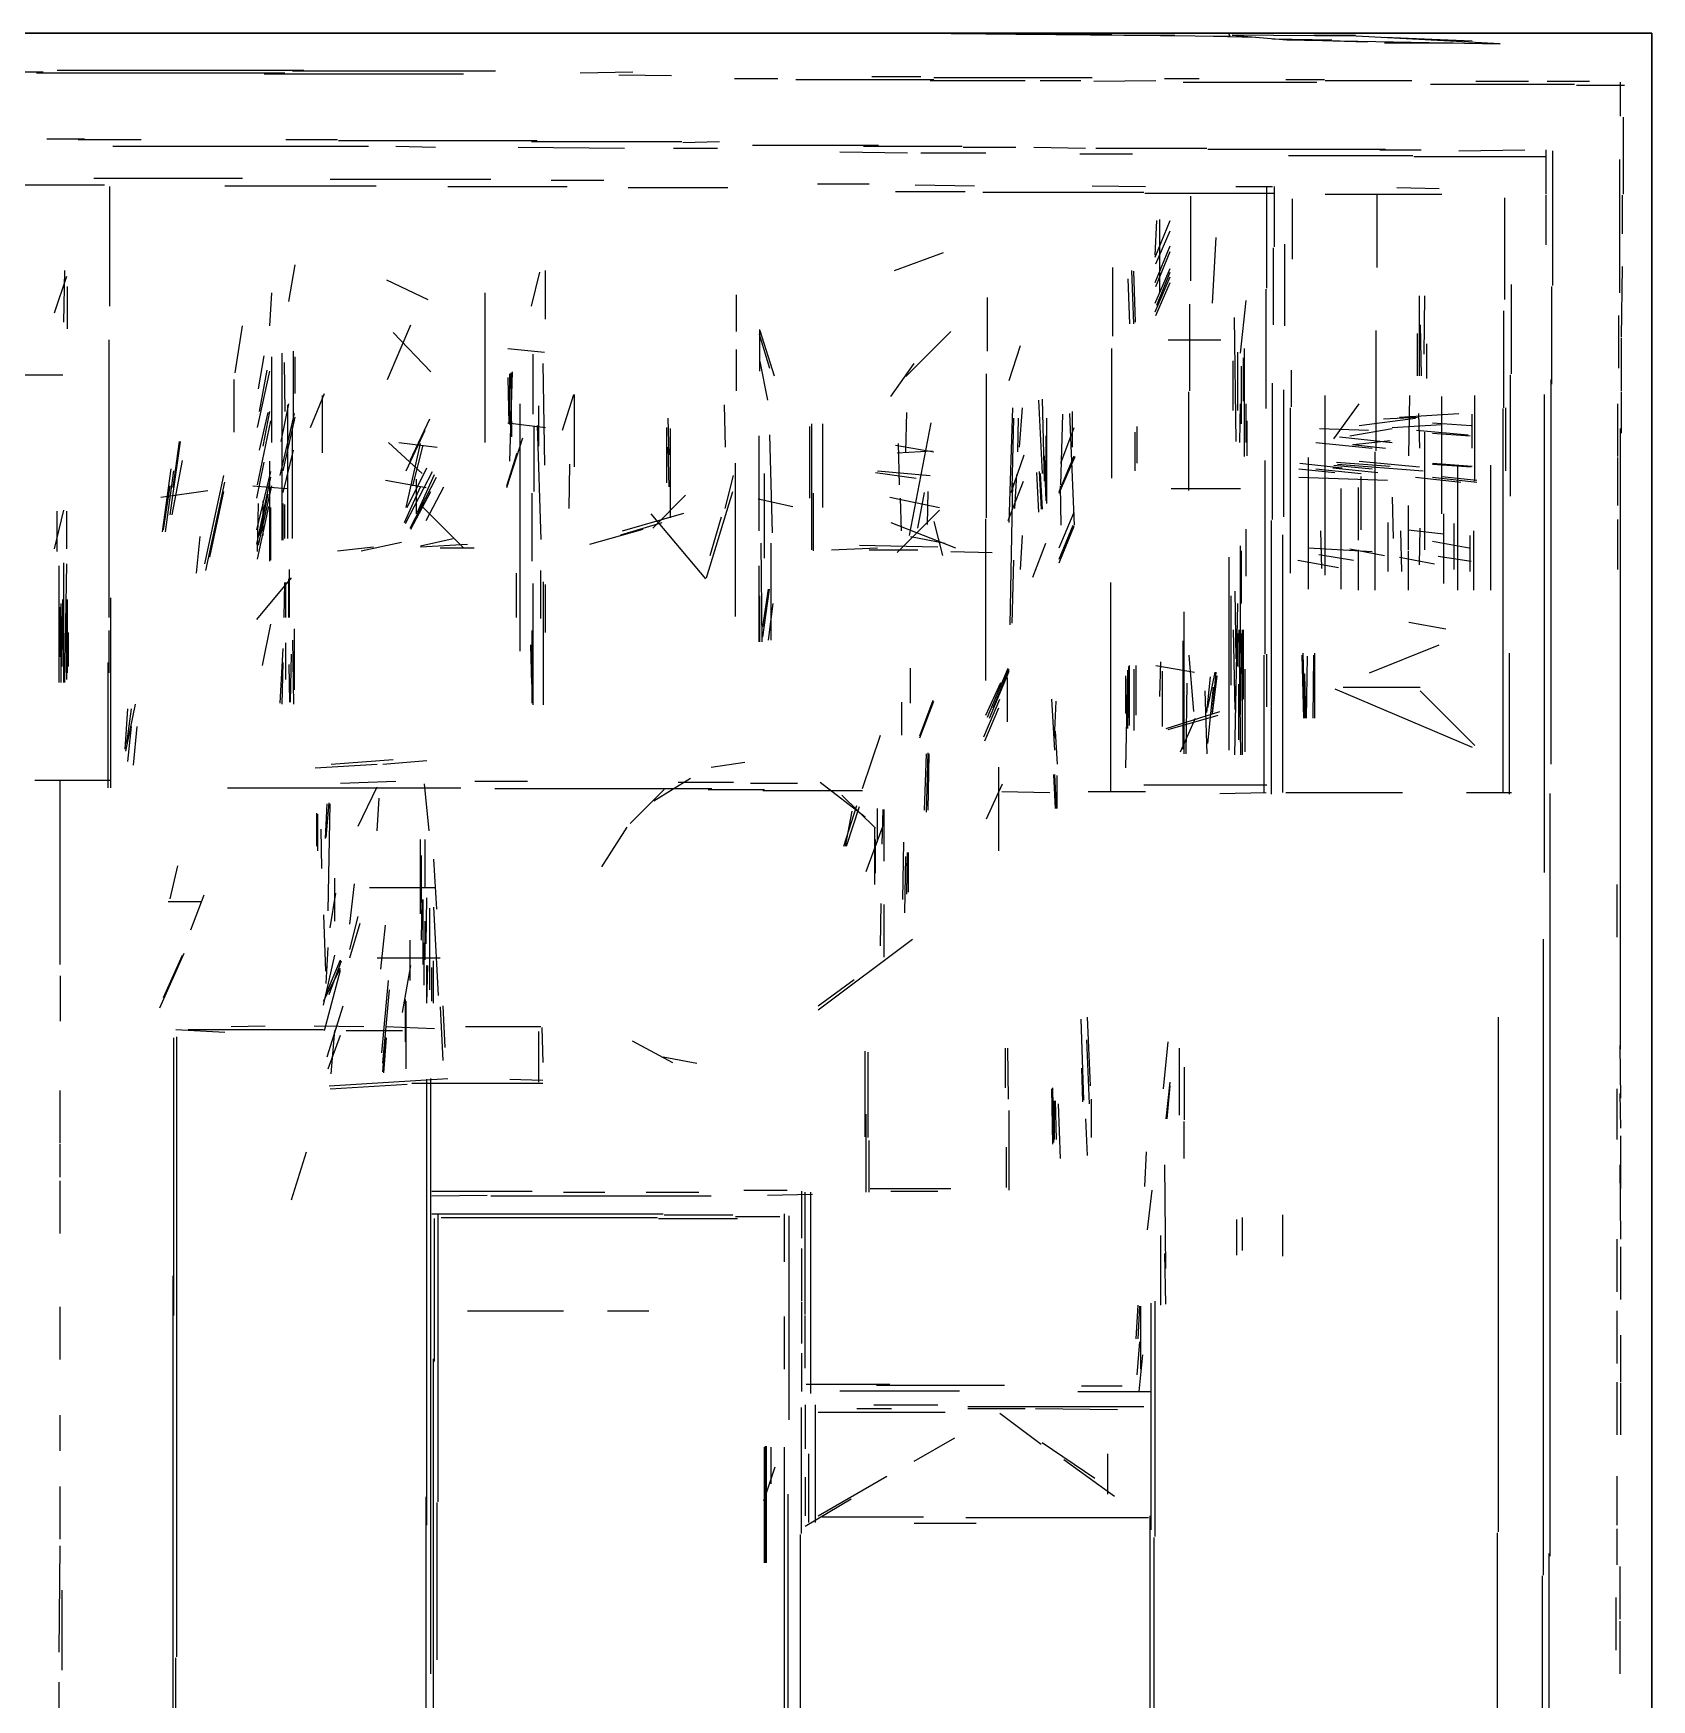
# Model space of a CAD drawing. Header units: millimetres. Extents: x 0 to 615, y 0 to 915.
# Drawn here: x 396.2 to 614.7, y 690.4 to 915.4 of the extents above; entities that cross this region are included whole.
import ezdxf

# ---------------------------------------------------------------- set-up
doc = ezdxf.new("R2010")
doc.units = ezdxf.units.MM
for name, color, linetype in [('PDF_UNDERLAY', 8, 'Continuous'), ('SHEET_BORDER', 2, 'Continuous'), ('TRACE_FINE_DETAIL', 8, 'Continuous'), ('TRACE_WALLS_AND_LINES', 7, 'Continuous')]:
    doc.layers.add(name, color=color, linetype=linetype)
picture_1 = doc.add_image_def('image1.png', size_in_pixel=(4840, 7208))

msp = doc.modelspace()

# ---------------------------------------------------------------- linework, layer by layer
at = {"layer": 'SHEET_BORDER'}
msp.add_lwpolyline([(0, 0), (614.68, 0), (614.68, 915.416), (0, 915.416)], close=True, dxfattribs=at)
at = {"layer": 'TRACE_FINE_DETAIL'}
for points in [[(515.366, 915.416), (557.784, 915.035), (557.53, 915.416)], [(558.038, 915.162), (565.404, 914.527), (594.233, 914.019), (574.802, 915.035)]]:
    msp.add_lwpolyline(points, close=True, dxfattribs=at)
at = {"layer": 'TRACE_WALLS_AND_LINES'}
for p, q in [((515.366, 915.416), (528.447, 915.416)), ((528.828, 915.289), (541.782, 915.289)), ((543.433, 915.162), (550.291, 915.162)), ((555.498, 915.035), (561.213, 914.908)), ((557.53, 915.416), (563.753, 915.416)), ((563.499, 914.654), (571.5, 914.527)), ((569.087, 915.162), (574.675, 915.162)), ((571.627, 914.4), (576.326, 914.273)), ((578.612, 914.908), (590.423, 914.4)), ((578.612, 914.146), (587.883, 914.146)), ((378.968, 910.209), (397.51, 910.209)), ((396.621, 910.082), (430.149, 910.082)), ((399.415, 910.463), (432.689, 910.463)), ((427.355, 909.955), (454.279, 909.955)), ((431.165, 910.336), (458.597, 910.336)), ((470.027, 910.082), (477.139, 910.209)), ((475.234, 909.828), (482.346, 909.701)), ((490.855, 909.32), (496.697, 909.32)), ((499.11, 909.193), (517.779, 909.193)), ((509.397, 909.574), (516.001, 909.574)), ((517.271, 909.066), (530.098, 909.066)), ((517.779, 909.447), (539.115, 909.447)), ((532.13, 909.066), (537.591, 909.066)), ((539.369, 908.939), (547.751, 909.066)), ((548.894, 909.32), (553.593, 909.32)), ((565.277, 909.193), (570.484, 909.193)), ((570.611, 909.066), (582.295, 909.066)), ((590.931, 908.939), (598.043, 908.939)), ((600.583, 908.939), (606.298, 908.939)), ((551.434, 908.812), (569.468, 908.812)), ((584.835, 908.558), (604.266, 908.558)), ((604.52, 908.431), (610.997, 908.431)), ((610.489, 904.24), (610.489, 908.812)), ((610.87, 893.699), (610.87, 904.113)), ((398.018, 901.192), (403.098, 901.192)), ((402.209, 901.065), (410.718, 901.065)), ((406.908, 900.176), (441.452, 900.176)), ((430.276, 901.065), (437.261, 901.065)), ((437.388, 900.938), (464.185, 900.938)), ((445.135, 900.176), (450.469, 900.049)), ((461.645, 900.049), (475.996, 899.922)), ((463.423, 900.811), (483.743, 900.811)), ((483.87, 900.684), (488.823, 900.811)), ((493.268, 900.303), (510.286, 900.303)), ((508.254, 900.176), (521.589, 900.176)), ((521.716, 900.049), (528.828, 900.049)), ((531.241, 900.049), (538.226, 899.922)), ((482.6, 899.922), (488.569, 899.922)), ((505.079, 899.414), (514.223, 899.287)), ((516.001, 899.287), (524.764, 899.287)), ((537.464, 899.16), (544.576, 899.16)), ((539.623, 899.922), (554.609, 899.922)), ((554.736, 899.795), (578.739, 899.795)), ((565.658, 898.906), (582.422, 898.906)), ((577.977, 899.668), (583.565, 899.668)), ((582.549, 898.779), (600.329, 898.779)), ((588.645, 899.541), (597.535, 899.668)), ((600.456, 893.699), (600.456, 899.668)), ((601.345, 881.38), (601.345, 899.541)), ((610.362, 880.364), (610.362, 898.398)), ((404.368, 895.858), (424.434, 895.858)), ((436.245, 895.731), (457.962, 895.731)), ((466.09, 895.604), (473.202, 895.604)), ((394.843, 894.969), (405.765, 894.969)), ((406.527, 878.586), (406.527, 894.715)), ((422.021, 894.842), (442.468, 894.842)), ((452.12, 894.715), (468.249, 894.715)), ((476.504, 894.588), (489.966, 894.588)), ((502.031, 895.096), (509.016, 895.096)), ((512.572, 894.08), (521.97, 894.08)), ((515.239, 894.969), (523.24, 894.842)), ((524.383, 893.953), (546.1, 893.953)), ((539.115, 894.842), (546.354, 894.715)), ((546.227, 893.826), (563.753, 893.826)), ((552.45, 882.015), (552.45, 893.445)), ((558.546, 894.715), (563.499, 894.715)), ((562.737, 880.999), (562.737, 894.715)), ((563.753, 886.587), (563.753, 894.715)), ((570.611, 893.699), (586.359, 893.699)), ((577.596, 883.793), (577.596, 893.699)), ((580.263, 894.588), (585.978, 894.461)), ((594.868, 879.475), (594.868, 893.191)), ((600.456, 886.841), (600.456, 893.572)), ((610.743, 888.365), (610.743, 893.572)), ((566.166, 884.936), (566.166, 893.064)), ((547.624, 885.19), (549.656, 890.143)), ((547.624, 885.444), (547.878, 890.143)), ((547.751, 884.301), (549.656, 888.746)), ((548.259, 880.364), (548.259, 890.27)), ((547.624, 881.761), (549.656, 886.714)), ((555.371, 878.967), (555.879, 887.857)), ((563.626, 876.046), (563.626, 886.46)), ((565.15, 875.919), (565.15, 886.968)), ((430.657, 879.221), (431.546, 884.174)), ((512.445, 883.412), (519.049, 885.825)), ((547.751, 881.253), (549.656, 885.952)), ((399.034, 877.697), (400.685, 882.65)), ((400.304, 876.427), (400.431, 883.412)), ((443.865, 882.142), (449.453, 879.475)), ((463.423, 878.586), (464.566, 883.158)), ((465.328, 876.808), (465.328, 883.412)), ((541.909, 874.522), (541.909, 883.793)), ((543.941, 882.269), (544.195, 876.173)), ((544.449, 883.412), (544.703, 876.173)), ((544.703, 883.285), (544.957, 876.427)), ((547.624, 878.967), (549.656, 883.666)), ((547.624, 877.824), (549.656, 882.523)), ((547.878, 878.713), (549.656, 883.158)), ((610.616, 874.395), (610.743, 883.92)), ((400.812, 875.538), (400.812, 881.253)), ((428.117, 875.919), (428.371, 880.364)), ((457.2, 860.171), (457.2, 880.364)), ((491.109, 875.157), (491.109, 880.11)), ((525.018, 872.49), (525.018, 879.729)), ((547.751, 877.316), (549.656, 881.761)), ((562.61, 864.743), (562.61, 880.872)), ((583.311, 869.188), (583.311, 879.983)), ((583.946, 872.109), (584.073, 879.983)), ((595.757, 869.442), (595.757, 881.507)), ((601.218, 868.045), (601.218, 881.253)), ((552.323, 867.156), (552.323, 878.84)), ((559.181, 872.236), (559.943, 879.348)), ((594.741, 864.87), (594.741, 877.951)), ((423.418, 869.569), (424.434, 875.919)), ((443.992, 868.68), (447.167, 876.046)), ((494.284, 869.823), (494.284, 875.411)), ((494.284, 875.284), (496.189, 869.188)), ((558.292, 877.062), (558.546, 860.298)), ((577.469, 859.028), (577.469, 875.284)), ((583.438, 876.046), (583.565, 869.188)), ((610.235, 870.204), (610.235, 877.316)), ((406.4, 836.549), (406.4, 874.014)), ((444.754, 875.03), (449.834, 869.696)), ((494.157, 874.776), (495.554, 870.204)), ((513.969, 869.061), (520.065, 875.157)), ((527.939, 868.553), (529.463, 873.252)), ((549.402, 874.014), (556.514, 874.014)), ((583.057, 869.188), (583.057, 874.903)), ((584.327, 868.807), (584.327, 873.506)), ((610.616, 867.156), (610.616, 874.268)), ((426.593, 867.41), (427.355, 871.855)), ((428.371, 860.171), (428.371, 871.728)), ((429.768, 846.963), (429.768, 872.236)), ((430.022, 870.966), (430.149, 864.362)), ((431.292, 862.584), (431.292, 872.49)), ((431.546, 866.775), (431.546, 871.728)), ((460.248, 872.871), (465.201, 872.363)), ((463.677, 863.981), (463.677, 872.109)), ((464.947, 870.839), (465.201, 857.123)), ((491.109, 867.156), (491.109, 872.744)), ((494.284, 871.093), (495.3, 865.886)), ((511.937, 866.394), (515.112, 870.839)), ((541.782, 855.345), (541.782, 872.871)), ((558.165, 864.489), (558.165, 871.22)), ((558.8, 864.489), (558.8, 872.363)), ((559.562, 865.759), (559.562, 871.601)), ((559.689, 858.266), (559.689, 872.871)), ((392.557, 869.315), (400.177, 869.315)), ((423.291, 861.568), (423.291, 868.68)), ((426.466, 862.203), (428.117, 869.823)), ((426.72, 864.362), (427.736, 869.95)), ((460.248, 868.934), (460.375, 862.711)), ((460.502, 857.631), (460.883, 869.696)), ((460.502, 862.584), (460.502, 869.442)), ((460.629, 869.569), (460.756, 860.933)), ((524.891, 850.011), (524.891, 869.442)), ((559.308, 862.711), (559.308, 870.458)), ((566.039, 864.997), (566.039, 869.95)), ((595.63, 852.932), (595.63, 869.315)), ((601.091, 816.737), (601.091, 868.68)), ((433.578, 862.203), (435.483, 866.775)), ((435.229, 858.774), (435.229, 866.521)), ((467.614, 861.822), (469.138, 866.648)), ((469.265, 856.869), (469.265, 866.648)), ((552.196, 853.694), (552.196, 867.029)), ((563.499, 849.757), (563.499, 868.172)), ((565.023, 850.138), (565.023, 867.283)), ((570.611, 842.264), (570.611, 866.521)), ((581.914, 858.393), (582.041, 866.521)), ((586.359, 850.519), (586.359, 866.394)), ((590.804, 854.964), (590.804, 866.521)), ((600.202, 802.132), (600.202, 866.648)), ((610.616, 861.441), (610.616, 867.029)), ((426.72, 859.155), (427.863, 864.235)), ((427.228, 859.663), (428.117, 864.362)), ((429.514, 855.726), (431.419, 864.108)), ((429.641, 860.298), (430.657, 865.378)), ((430.53, 847.217), (430.53, 865.251)), ((461.899, 831.977), (461.899, 865.378)), ((464.439, 859.663), (464.439, 865.124)), ((489.458, 865.251), (489.585, 859.536)), ((513.969, 858.901), (514.096, 864.235)), ((527.939, 849.376), (528.447, 864.87)), ((529.336, 859.536), (529.717, 864.87)), ((531.876, 865.886), (532.384, 855.98)), ((532.384, 866.013), (532.638, 854.964)), ((534.924, 854.456), (535.178, 863.981)), ((536.067, 864.108), (536.702, 848.995)), ((536.448, 864.362), (536.448, 859.536)), ((559.054, 860.171), (559.181, 865.378)), ((559.943, 860.171), (559.943, 865.378)), ((565.912, 842.518), (565.912, 864.87)), ((571.754, 860.679), (575.183, 865.378)), ((580.644, 863.6), (588.645, 864.108)), ((583.184, 864.108), (583.311, 859.409)), ((590.423, 859.409), (590.423, 863.981)), ((594.614, 812.927), (594.614, 864.743)), ((594.995, 856.361), (594.995, 864.87)), ((610.108, 858.266), (610.108, 865.378)), ((426.466, 854.456), (428.244, 863.092)), ((429.895, 856.361), (431.546, 863.6)), ((431.165, 847.217), (431.165, 862.457)), ((446.532, 856.361), (449.072, 861.822)), ((447.04, 857.758), (449.707, 863.346)), ((460.248, 862.838), (465.328, 862.203)), ((463.804, 853.567), (463.804, 862.33)), ((464.185, 862.457), (464.693, 847.09)), ((481.711, 854.71), (481.711, 862.203)), ((481.838, 863.473), (481.965, 858.52)), ((482.219, 850.011), (482.219, 862.076)), ((501.015, 852.678), (501.015, 862.33)), ((501.269, 845.693), (501.269, 862.711)), ((502.793, 851.408), (502.793, 862.711)), ((514.477, 847.598), (517.398, 862.838)), ((528.32, 853.948), (528.574, 863.473)), ((529.082, 858.901), (529.209, 863.473)), ((533.019, 851.916), (533.019, 863.473)), ((534.924, 857.377), (536.702, 862.203)), ((545.211, 857.377), (545.211, 862.33)), ((560.07, 858.393), (560.07, 863.092)), ((569.849, 862.076), (576.453, 861.822)), ((573.913, 861.06), (579.628, 862.076)), ((575.183, 862.457), (582.803, 863.473)), ((578.485, 863.346), (583.057, 863.6)), ((579.628, 862.203), (586.359, 862.584)), ((582.93, 861.822), (589.915, 861.187)), ((585.089, 862.838), (590.296, 862.457)), ((610.489, 778.256), (610.489, 862.076)), ((414.655, 850.392), (416.052, 860.298)), ((415.036, 854.075), (415.925, 860.298)), ((444.119, 860.171), (448.691, 855.98)), ((445.516, 860.171), (450.723, 859.536)), ((446.532, 851.408), (448.437, 860.044)), ((447.421, 854.329), (448.818, 859.79)), ((460.121, 854.075), (462.28, 860.806)), ((481.838, 859.536), (481.965, 854.202)), ((494.157, 848.233), (494.157, 861.06)), ((495.554, 861.187), (495.935, 847.979)), ((512.572, 859.79), (517.779, 858.901)), ((512.953, 860.044), (513.08, 854.456)), ((532.892, 861.06), (532.892, 854.583)), ((544.957, 856.361), (544.957, 861.568)), ((569.341, 860.171), (576.961, 859.409)), ((572.516, 860.933), (579.628, 860.171)), ((574.294, 859.917), (578.739, 859.409)), ((574.421, 859.917), (579.374, 860.425)), ((584.073, 845.693), (584.073, 861.568)), ((585.089, 861.441), (590.169, 861.06)), ((414.909, 850.392), (416.306, 857.758)), ((426.339, 852.678), (427.355, 857.504)), ((428.117, 844.169), (428.117, 857.631)), ((429.895, 853.44), (431.292, 859.155)), ((460.121, 854.329), (461.518, 858.774)), ((468.503, 851.281), (468.63, 857.25)), ((490.982, 836.676), (490.982, 857.377)), ((512.826, 858.774), (517.525, 859.028)), ((528.193, 853.44), (529.971, 858.52)), ((532.638, 858.393), (532.892, 852.297)), ((534.67, 853.567), (536.702, 858.393)), ((534.67, 853.313), (536.829, 858.266)), ((562.483, 831.596), (562.483, 857.758)), ((567.182, 857.377), (572.897, 856.742)), ((568.325, 840.359), (568.325, 858.139)), ((572.135, 857.504), (579.374, 856.996)), ((572.262, 857.25), (583.819, 856.361)), ((575.183, 857.631), (583.311, 856.869)), ((577.342, 840.232), (577.342, 858.901)), ((585.089, 857.377), (590.423, 856.996)), ((585.089, 857.25), (590.296, 856.869)), ((610.108, 851.662), (610.108, 858.139)), ((413.639, 848.106), (414.782, 856.615)), ((414.02, 848.106), (415.163, 856.361)), ((419.354, 843.788), (421.894, 855.726)), ((426.339, 848.36), (428.244, 856.234)), ((426.339, 846.455), (428.244, 855.472)), ((443.738, 855.091), (449.199, 854.075)), ((446.405, 849.249), (450.088, 856.234)), ((446.659, 851.408), (449.326, 856.742)), ((447.04, 848.614), (450.596, 855.472)), ((447.929, 850.519), (447.929, 855.218)), ((448.056, 850.773), (450.342, 855.853)), ((489.585, 851.281), (490.728, 855.726)), ((494.919, 844.55), (494.919, 855.98)), ((509.905, 856.107), (515.366, 855.345)), ((510.159, 856.361), (517.271, 855.726)), ((527.812, 849.63), (529.844, 854.964)), ((528.701, 851.281), (528.955, 855.853)), ((531.622, 856.107), (531.876, 850.773)), ((532.003, 856.234), (532.257, 851.154)), ((532.13, 855.98), (532.384, 851.154)), ((567.055, 856.615), (571.881, 856.107)), ((567.055, 855.472), (578.993, 855.091)), ((569.341, 856.615), (575.437, 855.98)), ((571.627, 856.742), (577.723, 856.107)), ((571.754, 857.123), (576.961, 856.615)), ((575.437, 848.36), (575.437, 855.599)), ((582.803, 855.472), (588.899, 854.837)), ((585.089, 855.472), (591.058, 854.837)), ((586.359, 855.599), (591.058, 855.091)), ((588.518, 840.232), (588.518, 856.996)), ((592.963, 840.232), (592.963, 857.123)), ((413.385, 852.805), (419.735, 853.694)), ((413.766, 848.36), (414.655, 854.329)), ((419.481, 842.899), (422.021, 854.837)), ((419.989, 844.677), (421.894, 853.567)), ((425.831, 854.329), (430.403, 853.948)), ((426.593, 846.328), (428.371, 854.329)), ((426.72, 847.598), (427.863, 853.186)), ((446.278, 849.376), (448.437, 854.202)), ((447.167, 848.487), (449.834, 853.567)), ((449.199, 849.63), (451.612, 854.202)), ((463.55, 844.169), (463.55, 853.313)), ((479.806, 848.614), (484.251, 853.059)), ((487.045, 841.883), (490.601, 853.567)), ((501.523, 845.566), (501.523, 853.313)), ((511.81, 852.805), (518.541, 851.408)), ((513.207, 852.678), (513.334, 848.233)), ((515.62, 848.614), (516.509, 853.44)), ((516.89, 849.122), (517.017, 853.567)), ((528.066, 835.533), (528.447, 854.71)), ((534.797, 854.329), (534.924, 848.995)), ((549.783, 853.948), (559.181, 853.948)), ((572.77, 840.359), (572.77, 853.948)), ((575.056, 854.075), (575.056, 846.963)), ((579.628, 852.805), (579.755, 847.217)), ((399.034, 845.82), (400.304, 851.027)), ((399.415, 845.439), (399.415, 850.9)), ((400.685, 845.82), (400.685, 850.9)), ((426.466, 845.439), (426.593, 851.916)), ((426.466, 844.423), (427.99, 851.535)), ((427.228, 847.598), (427.228, 852.297)), ((428.244, 844.296), (428.244, 851.408)), ((429.895, 846.963), (429.895, 851.916)), ((430.149, 847.217), (430.149, 851.789)), ((448.818, 851.408), (454.279, 845.947)), ((475.742, 848.233), (483.997, 850.646)), ((479.552, 850.519), (486.918, 841.756)), ((494.03, 852.551), (498.729, 851.535)), ((512.826, 845.312), (518.541, 851.027)), ((534.67, 845.947), (536.702, 850.773)), ((581.787, 851.662), (581.787, 845.693)), ((586.613, 841.121), (586.613, 850.519)), ((471.297, 846.455), (478.536, 848.487)), ((475.488, 847.725), (481.076, 849.376)), ((487.553, 844.931), (489.077, 850.138)), ((511.937, 849.376), (520.7, 845.947)), ((517.779, 849.503), (518.922, 844.931)), ((524.764, 828.04), (524.764, 849.884)), ((534.67, 844.423), (536.575, 848.995)), ((534.67, 843.915), (536.702, 848.868)), ((559.943, 842.137), (559.943, 848.487)), ((563.372, 812.673), (563.372, 849.63)), ((569.976, 848.233), (570.103, 843.153)), ((579.12, 842.772), (579.12, 849.376)), ((580.771, 848.233), (580.898, 842.772)), ((581.787, 848.36), (586.613, 847.852)), ((583.311, 843.661), (583.438, 848.614)), ((588.01, 843.026), (588.01, 849.249)), ((590.677, 840.232), (590.677, 848.233)), ((610.108, 843.026), (610.108, 849.757)), ((418.211, 842.518), (418.719, 847.471)), ((437.261, 845.566), (442.087, 846.074)), ((440.436, 845.566), (445.897, 846.709)), ((448.437, 846.201), (452.882, 847.217)), ((448.437, 846.074), (454.787, 846.455)), ((451.104, 845.947), (455.676, 845.947)), ((494.411, 846.582), (494.538, 833.247)), ((495.808, 833.501), (495.808, 846.582)), ((503.936, 845.693), (510.159, 845.947)), ((507.746, 846.328), (518.287, 846.074)), ((514.604, 847.471), (519.303, 846.582)), ((529.463, 843.026), (529.717, 847.598)), ((531.114, 842.01), (532.892, 846.582)), ((559.181, 831.723), (559.181, 846.201)), ((564.896, 812.927), (564.896, 847.725)), ((568.325, 845.947), (576.961, 845.439)), ((585.089, 846.836), (590.042, 845.947)), ((590.169, 842.772), (590.169, 847.598)), ((400.304, 827.786), (400.304, 843.915)), ((400.431, 827.786), (400.685, 843.788)), ((509.016, 845.693), (515.62, 845.693)), ((520.065, 845.439), (525.653, 845.312)), ((528.32, 835.787), (528.574, 844.296)), ((557.657, 818.642), (557.657, 844.677)), ((559.308, 838.454), (559.308, 845.566)), ((566.928, 844.296), (572.389, 843.28)), ((569.722, 845.058), (574.421, 844.296)), ((573.913, 845.82), (578.612, 844.931)), ((575.056, 845.693), (575.056, 840.232)), ((580.644, 844.677), (585.343, 843.788)), ((581.787, 845.566), (581.787, 840.232)), ((585.851, 844.804), (590.296, 844.169)), ((399.669, 827.786), (399.669, 843.534)), ((426.339, 836.295), (431.038, 841.883)), ((430.657, 836.549), (430.657, 841.756)), ((430.784, 836.549), (430.784, 843.026)), ((461.391, 836.549), (461.391, 842.518)), ((464.693, 836.422), (464.693, 842.899)), ((494.157, 833.247), (494.157, 843.534)), ((406.654, 813.562), (406.654, 839.216)), ((430.022, 836.549), (430.149, 841.248)), ((430.276, 836.549), (430.276, 841.248)), ((463.677, 824.738), (463.677, 841.121)), ((465.074, 824.738), (465.074, 841.375)), ((465.328, 834.517), (465.328, 840.994)), ((494.284, 833.247), (494.284, 839.47)), ((494.665, 835.279), (495.427, 840.359)), ((494.665, 833.882), (495.554, 840.359)), ((541.655, 813.054), (541.655, 841.248)), ((557.911, 827.405), (557.911, 839.47)), ((558.419, 840.105), (558.546, 830.961)), ((399.796, 831.215), (399.796, 837.946)), ((399.923, 827.786), (399.923, 838.454)), ((400.05, 829.945), (400.177, 838.962)), ((400.685, 828.167), (400.685, 838.581)), ((400.812, 829.056), (400.812, 838.962)), ((495.427, 833.501), (496.062, 838.454)), ((551.561, 818.134), (551.561, 837.311)), ((558.419, 818.007), (558.8, 838.454)), ((406.4, 829.056), (406.4, 834.771)), ((427.101, 830.072), (428.244, 835.66)), ((431.419, 826.77), (431.419, 835.025)), ((463.55, 824.992), (463.55, 834.771)), ((558.165, 834.898), (558.419, 824.103)), ((558.927, 834.898), (559.181, 818.007)), ((559.435, 818.007), (559.435, 834.898)), ((559.562, 825.5), (559.562, 834.898)), ((581.914, 835.914), (586.867, 835.025)), ((400.939, 829.945), (400.939, 834.517)), ((430.276, 828.167), (430.276, 833.12)), ((431.165, 833.501), (431.292, 824.865)), ((463.296, 832.866), (463.423, 827.532)), ((551.434, 818.769), (551.434, 833.374)), ((558.8, 829.945), (558.8, 834.39)), ((559.181, 823.468), (559.308, 834.39)), ((576.58, 829.056), (585.978, 832.866)), ((406.273, 813.562), (406.273, 830.453)), ((429.514, 824.992), (429.895, 832.358)), ((429.768, 824.865), (429.895, 830.453)), ((430.657, 830.199), (430.784, 825.119)), ((430.911, 825.119), (431.038, 831.596)), ((548.259, 825.881), (548.386, 830.58)), ((552.196, 831.469), (552.831, 823.849)), ((562.356, 812.927), (562.356, 831.469)), ((562.737, 824.484), (562.737, 831.596)), ((567.436, 831.469), (567.69, 822.96)), ((567.563, 831.723), (567.817, 822.96)), ((568.071, 822.96), (568.198, 831.342)), ((568.96, 822.96), (569.087, 831.469)), ((569.214, 822.96), (569.214, 831.723)), ((595.503, 812.673), (595.503, 831.723)), ((514.604, 824.992), (514.604, 829.691)), ((525.018, 823.087), (527.812, 829.691)), ((525.272, 822.96), (527.939, 829.31)), ((525.78, 824.357), (527.939, 829.564)), ((527.685, 822.452), (527.685, 828.421)), ((543.687, 816.229), (543.941, 829.437)), ((543.687, 823.595), (543.687, 828.675)), ((543.941, 821.563), (544.068, 829.945)), ((544.195, 821.944), (544.195, 830.072)), ((544.83, 821.309), (544.83, 829.564)), ((545.084, 823.341), (545.084, 830.072)), ((547.751, 830.072), (552.958, 829.183)), ((548.64, 821.817), (548.64, 829.31)), ((554.609, 823.722), (555.117, 828.548)), ((554.736, 824.357), (555.752, 829.183)), ((555.371, 823.722), (555.879, 829.183)), ((555.371, 823.595), (556.006, 828.675)), ((559.816, 818.388), (559.816, 829.564)), ((567.817, 828.929), (567.944, 822.96)), ((524.764, 823.341), (526.796, 827.786)), ((551.815, 818.134), (551.942, 827.659)), ((554.355, 826.643), (554.609, 818.134)), ((554.736, 819.531), (555.498, 827.151)), ((558.927, 820.039), (558.927, 827.532)), ((571.881, 826.897), (590.423, 819.023)), ((573.024, 827.151), (583.438, 827.151)), ((583.438, 826.643), (590.804, 819.277)), ((408.559, 818.769), (408.94, 824.23)), ((408.686, 818.515), (409.956, 824.865)), ((408.813, 819.531), (409.448, 824.23)), ((513.461, 820.674), (513.461, 825.119)), ((515.874, 820.547), (517.652, 825.373)), ((515.874, 820.293), (517.779, 825.246)), ((524.51, 820.42), (526.669, 825.5)), ((524.637, 819.912), (526.542, 824.357)), ((533.654, 825.5), (534.035, 818.642)), ((534.035, 820.293), (534.289, 825.246)), ((549.148, 821.563), (556.387, 823.849)), ((408.94, 817.118), (409.448, 821.817)), ((409.702, 816.61), (410.21, 821.817)), ((534.162, 821.182), (534.416, 816.737)), ((549.402, 821.436), (556.133, 823.341)), ((551.053, 818.388), (553.085, 822.96)), ((508.127, 813.435), (510.54, 820.674)), ((434.213, 816.229), (442.595, 816.737)), ((436.372, 816.737), (444.754, 817.372)), ((443.357, 816.737), (449.326, 817.245)), ((487.68, 816.356), (492.252, 816.991)), ((516.509, 810.514), (516.763, 818.134)), ((516.763, 810.26), (517.017, 818.261)), ((517.017, 810.514), (517.144, 818.134)), ((396.367, 814.578), (406.654, 814.578)), ((399.796, 789.686), (399.796, 814.578)), ((437.642, 814.197), (445.135, 814.451)), ((455.803, 814.451), (462.915, 814.451)), ((479.933, 811.784), (484.886, 814.832)), ((526.542, 805.053), (526.542, 816.356)), ((533.908, 815.34), (534.162, 810.768)), ((534.035, 815.34), (534.289, 810.768)), ((534.416, 810.768), (534.416, 815.213)), ((422.402, 813.562), (453.898, 813.562)), ((440.055, 808.355), (442.595, 813.689)), ((448.945, 814.07), (449.58, 807.72)), ((458.47, 813.435), (487.807, 813.435)), ((476.758, 808.736), (481.33, 813.308)), ((483.235, 814.324), (490.728, 814.324)), ((487.299, 813.308), (494.919, 813.308)), ((493.014, 814.197), (499.364, 814.197)), ((494.665, 813.181), (508.127, 813.181)), ((502.412, 814.324), (508.508, 809.625)), ((505.333, 812.546), (509.905, 808.101)), ((524.891, 809.371), (527.05, 814.07)), ((526.923, 813.054), (533.4, 812.927)), ((538.607, 813.054), (546.354, 813.054)), ((546.1, 813.943), (562.737, 813.943)), ((556.387, 812.8), (562.61, 812.927)), ((565.277, 812.927), (581.025, 812.927)), ((589.661, 812.927), (595.757, 812.927)), ((600.964, 709.803), (600.964, 812.8)), ((434.467, 805.688), (434.467, 810.133)), ((434.594, 805.053), (434.594, 810.006)), ((435.61, 806.704), (435.864, 811.403)), ((435.737, 806.831), (436.118, 811.53)), ((435.991, 796.925), (436.245, 811.403)), ((442.595, 807.72), (442.849, 812.165)), ((505.587, 805.688), (507.365, 811.149)), ((505.841, 805.688), (506.73, 810.387)), ((505.968, 805.688), (507.746, 811.022)), ((510.159, 806.196), (510.159, 810.768)), ((510.794, 805.942), (510.921, 810.641)), ((511.048, 803.656), (511.048, 810.641)), ((434.975, 807.974), (435.102, 802.64)), ((472.948, 802.894), (476.377, 808.228)), ((508.635, 802.259), (510.794, 808.101)), ((509.778, 800.481), (509.778, 808.101)), ((448.437, 796.544), (448.437, 806.577)), ((449.072, 800.1), (449.072, 806.577)), ((509.905, 802.005), (509.905, 806.577)), ((513.588, 798.449), (513.715, 806.196)), ((448.564, 798.068), (448.564, 804.418)), ((450.215, 803.91), (450.596, 797.179)), ((513.842, 796.671), (513.969, 804.291)), ((514.096, 799.211), (514.223, 804.799)), ((514.35, 799.465), (514.35, 804.799)), ((414.655, 798.576), (415.671, 803.021)), ((436.88, 795.528), (436.88, 801.37)), ((417.449, 794.385), (419.227, 799.084)), ((436.245, 794.639), (437.007, 799.338)), ((438.912, 795.147), (439.547, 800.608)), ((441.579, 800.1), (450.469, 800.1)), ((449.199, 792.48), (449.326, 798.703)), ((609.981, 800.481), (609.981, 793.369)), ((414.401, 798.195), (418.846, 798.195)), ((448.564, 792.988), (448.691, 798.449)), ((448.818, 789.686), (448.818, 798.449)), ((449.707, 786.257), (449.707, 797.306)), ((450.215, 797.433), (450.85, 785.495)), ((510.54, 792.226), (510.667, 797.941)), ((511.048, 790.702), (511.048, 797.814)), ((435.356, 796.417), (435.61, 788.797)), ((438.912, 791.718), (440.055, 796.163)), ((438.912, 790.575), (440.309, 795.274)), ((443.103, 789.051), (443.738, 795.02)), ((449.072, 790.321), (449.072, 795.528)), ((435.737, 787.146), (435.991, 791.972)), ((447.04, 787.527), (447.04, 792.988)), ((448.945, 786.892), (448.945, 792.607)), ((502.158, 783.59), (514.858, 793.115)), ((600.075, 707.263), (600.075, 793.115)), ((413.258, 783.844), (416.56, 791.21)), ((413.766, 785.241), (416.306, 790.956)), ((435.356, 784.225), (436.88, 790.956)), ((435.737, 785.749), (437.642, 790.321)), ((436.118, 785.622), (437.769, 790.194)), ((442.595, 790.575), (451.104, 790.575)), ((450.215, 784.479), (450.215, 790.194)), ((399.796, 788.162), (399.796, 782.066)), ((435.356, 784.733), (437.642, 789.178)), ((435.483, 780.796), (437.642, 788.924)), ((443.23, 777.748), (444.119, 787.527)), ((446.024, 783.209), (447.167, 789.559)), ((449.326, 784.479), (449.453, 789.559)), ((449.326, 784.987), (449.326, 789.559)), ((449.961, 784.733), (449.961, 789.305)), ((502.158, 784.098), (506.984, 787.654)), ((443.357, 776.351), (444.246, 786.257)), ((435.864, 777.24), (438.023, 784.098)), ((446.405, 779.272), (446.405, 784.987)), ((446.532, 775.589), (446.532, 784.733)), ((451.104, 783.971), (451.485, 776.732)), ((451.485, 784.098), (451.739, 778.51)), ((415.417, 780.923), (422.021, 780.542)), ((417.068, 780.923), (435.356, 780.923)), ((422.91, 781.304), (427.482, 781.431)), ((434.086, 781.431), (440.817, 781.304)), ((436.372, 774.954), (436.88, 780.796)), ((438.404, 780.796), (446.024, 780.796)), ((443.738, 781.304), (450.342, 781.05)), ((454.533, 781.304), (464.693, 781.304)), ((464.82, 781.177), (464.947, 776.478)), ((537.591, 782.32), (537.972, 771.398)), ((538.48, 782.574), (538.861, 773.303)), ((593.979, 713.105), (593.979, 782.574)), ((415.163, 742.315), (415.163, 779.78)), ((415.544, 696.214), (415.544, 779.907)), ((435.991, 775.589), (437.642, 780.161)), ((443.357, 775.208), (443.738, 779.907)), ((443.484, 775.081), (443.865, 779.78)), ((464.439, 773.811), (464.439, 780.669)), ((477.012, 779.399), (482.473, 776.478)), ((538.353, 779.526), (538.734, 770.89)), ((548.767, 772.922), (549.402, 779.272)), ((610.362, 778.764), (610.489, 771.652)), ((481.203, 777.24), (485.775, 776.351)), ((508.508, 766.445), (508.508, 778.002)), ((508.889, 766.318), (508.889, 777.875)), ((527.431, 773.049), (527.431, 778.383)), ((527.685, 778.383), (527.812, 771.525)), ((550.926, 769.366), (550.926, 778.383)), ((436.118, 773.303), (452.12, 774.319)), ((449.326, 713.994), (449.326, 774.192)), ((449.834, 693.928), (449.834, 774.319)), ((460.502, 774.192), (464.947, 774.065)), ((537.718, 775.716), (537.845, 771.144)), ((551.561, 775.843), (551.561, 768.731)), ((399.796, 765.556), (399.796, 772.668)), ((436.245, 772.922), (446.659, 773.557)), ((447.294, 773.684), (464.947, 773.684)), ((533.654, 772.922), (533.781, 765.429)), ((533.781, 773.049), (533.908, 765.683)), ((549.148, 768.858), (549.656, 773.811)), ((549.275, 768.858), (549.656, 773.303)), ((609.981, 772.922), (609.981, 766.064)), ((610.362, 772.287), (610.489, 767.588)), ((508.635, 758.952), (508.635, 769.493)), ((527.939, 759.206), (527.939, 770.001)), ((534.035, 766.064), (534.035, 771.271)), ((534.162, 771.271), (534.289, 766.064)), ((534.543, 770.89), (534.797, 763.524)), ((538.988, 771.525), (538.988, 766.318)), ((538.226, 768.858), (538.48, 763.905)), ((551.561, 763.524), (551.561, 768.477)), ((399.796, 760.984), (399.796, 765.429)), ((509.016, 758.952), (509.016, 765.937)), ((527.558, 759.587), (527.558, 765.048)), ((610.489, 766.572), (610.489, 759.46)), ((431.038, 757.936), (433.07, 764.413)), ((546.227, 759.714), (546.481, 764.413)), ((399.796, 753.364), (399.796, 760.476)), ((548.894, 762.635), (549.021, 748.665)), ((610.362, 762.635), (610.489, 752.602)), ((449.961, 759.079), (463.55, 759.079)), ((449.961, 758.444), (457.454, 758.571)), ((457.962, 758.444), (487.68, 758.444)), ((467.741, 758.952), (473.329, 758.952)), ((478.917, 758.952), (486.029, 758.952)), ((492.125, 759.206), (497.967, 759.206)), ((495.3, 758.571), (501.396, 758.698)), ((499.872, 759.079), (499.872, 752.729)), ((500.38, 742.442), (500.38, 758.952)), ((501.142, 731.774), (501.142, 758.952)), ((509.143, 759.46), (520.065, 759.46)), ((511.937, 759.079), (518.287, 759.079)), ((546.608, 753.872), (547.243, 759.206)), ((449.961, 756.031), (481.203, 756.031)), ((450.85, 717.169), (450.85, 756.031)), ((497.586, 749.554), (497.586, 756.031)), ((450.342, 736.092), (450.342, 755.396)), ((451.231, 755.523), (480.441, 755.523)), ((480.568, 755.396), (491.236, 755.396)), ((481.33, 755.904), (490.601, 755.904)), ((490.982, 755.65), (496.951, 755.65)), ((498.221, 728.218), (498.221, 755.777)), ((558.673, 750.443), (558.673, 755.269)), ((559.435, 751.078), (559.435, 755.523)), ((564.896, 750.316), (564.896, 755.904)), ((548.386, 743.712), (548.386, 753.11)), ((609.981, 752.602), (609.981, 745.49)), ((610.489, 751.586), (610.489, 744.474)), ((499.872, 751.332), (499.872, 744.22)), ((548.894, 750.697), (549.021, 743.839)), ((415.036, 646.811), (415.036, 747.649)), ((399.796, 736.346), (399.796, 743.458)), ((454.787, 742.95), (467.741, 742.95)), ((473.71, 742.95), (479.298, 742.95)), ((499.872, 744.093), (499.872, 738.505)), ((545.084, 739.14), (545.338, 743.712)), ((545.338, 739.14), (545.592, 743.585)), ((545.719, 735.076), (545.719, 743.585)), ((547.116, 713.359), (547.116, 743.966)), ((547.624, 712.47), (547.624, 744.22)), ((609.981, 742.95), (609.981, 735.838)), ((497.586, 735.076), (497.586, 742.188)), ((500.38, 735.203), (500.38, 742.315)), ((545.211, 734.314), (545.592, 738.759)), ((610.489, 739.648), (610.489, 733.298)), ((450.215, 653.034), (450.215, 736.473)), ((499.872, 737.235), (499.872, 732.028)), ((545.465, 732.028), (545.973, 736.981)), ((500.507, 733.044), (511.81, 733.044)), ((505.079, 732.155), (521.208, 732.155)), ((510.032, 732.917), (527.304, 732.917)), ((537.21, 732.028), (546.989, 732.028)), ((537.718, 732.79), (543.179, 732.79)), ((609.981, 733.298), (609.981, 726.186)), ((610.489, 733.171), (610.489, 726.186)), ((499.872, 712.851), (499.872, 729.869)), ((500.38, 730.25), (500.38, 724.281)), ((501.777, 714.375), (501.777, 730.25)), ((502.158, 729.234), (519.303, 729.234)), ((507.365, 729.742), (512.064, 729.742)), ((509.651, 730.25), (518.287, 730.25)), ((522.351, 729.996), (546.1, 729.996)), ((522.351, 729.742), (530.098, 729.742)), ((526.669, 729.107), (532.257, 724.916)), ((531.495, 729.742), (542.544, 729.615)), ((399.796, 724.027), (399.796, 728.853)), ((494.919, 708.914), (494.919, 724.535)), ((495.046, 708.914), (495.046, 724.662)), ((495.173, 708.914), (495.173, 724.662)), ((495.808, 719.582), (495.808, 724.535)), ((497.586, 669.671), (497.586, 724.535)), ((515.112, 722.63), (520.573, 725.805)), ((532.384, 725.17), (539.496, 720.344)), ((500.888, 714.375), (500.888, 723.646)), ((535.305, 722.884), (542.163, 717.931)), ((541.274, 718.185), (541.274, 723.646)), ((494.792, 717.296), (496.316, 721.868)), ((500.38, 720.471), (500.38, 715.264)), ((502.158, 715.264), (511.429, 720.598)), ((609.981, 720.598), (609.981, 713.994)), ((399.796, 712.089), (399.796, 719.201)), ((449.199, 583.057), (449.199, 717.804)), ((498.094, 665.353), (498.094, 718.185)), ((450.723, 695.833), (450.723, 717.042)), ((500.38, 713.867), (506.603, 717.55)), ((502.666, 715.137), (516.382, 715.137)), ((515.112, 714.248), (523.494, 714.248)), ((522.097, 715.01), (546.735, 715.01)), ((546.989, 621.284), (546.989, 715.264)), ((609.981, 713.486), (609.981, 708.66)), ((399.669, 696.849), (399.796, 711.2)), ((499.745, 622.935), (499.745, 712.724)), ((547.497, 585.597), (547.497, 712.343)), ((593.852, 592.582), (593.852, 712.978)), ((600.837, 531.241), (600.837, 710.184)), ((599.948, 649.859), (599.948, 707.136)), ((610.362, 708.406), (610.362, 701.294)), ((400.05, 694.436), (400.05, 705.231)), ((609.854, 704.215), (609.854, 697.103)), ((610.362, 701.04), (610.362, 693.928)), ((415.417, 575.564), (415.417, 696.087)), ((399.669, 685.673), (399.669, 692.785))]:
    msp.add_line(p, q, dxfattribs=at)

# ---------------------------------------------------------------- pictures from other files: only their frames are drawn
at = {"layer": 'PDF_UNDERLAY'}
image = msp.add_image(picture_1, insert=(0, 0), size_in_units=(614.68, 915.416), dxfattribs=at)

doc.saveas('drawing.dxf')
